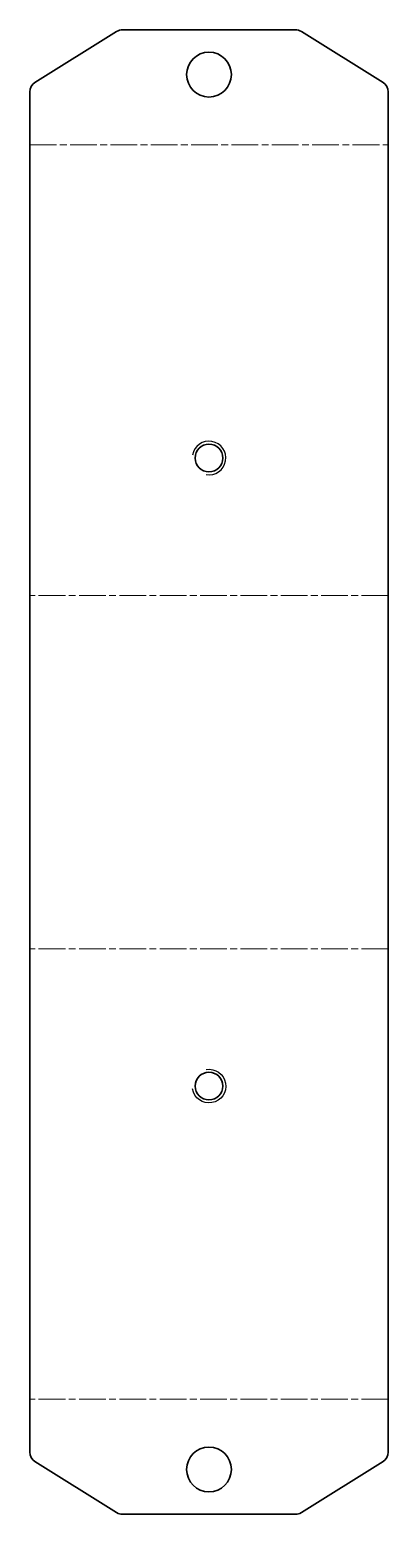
# Model space of a CAD drawing. Header units: millimetres. Extents: x 0 to 32, y 0 to 132.
import ezdxf

# ---------------------------------------------------------------- set-up
doc = ezdxf.new("R2010")
doc.units = ezdxf.units.MM
doc.linetypes.add('Chain', pattern=[13.68, 9.12, -1.14, 2.28, -1.14])
for name, color, linetype, lineweight in [('SIMUMAK Bend Centerline (ISO)', 7, 'Chain', 9), ('SIMUMAK Visible (ISO)', 7, 'Continuous', 35), ('SIMUMAK Visible Narrow (ISO)', 7, 'Continuous', 25)]:
    doc.layers.add(name, color=color, linetype=linetype, lineweight=lineweight)

# ---------------------------------------------------------------- blocks, each defined once
blk = doc.blocks.new('SIL-027-SPWRD-01_Sheet_SIL-027-SPWRD-01 (Desplegada)')
at = {"layer": 'SIMUMAK Bend Centerline (ISO)', "ltscale": 0.263158}
for p, q in [((-16, 55.97), (16, 55.97)), ((16, 15.76), (-16, 15.76)), ((16, -15.76), (-16, -15.76)), ((16, -55.97), (-16, -55.97))]:
    blk.add_line(p, q, dxfattribs=at)
at = {"layer": 'SIMUMAK Visible (ISO)'}
for p, q in [((-8.24, 66.08), (-15.53, 61.53)), ((7.71, 66.23), (-7.71, 66.23)), ((15.53, 61.53), (8.24, 66.08)), ((-16, -60.68), (-16, 60.68)), ((16, 60.68), (16, -60.68)), ((-15.53, -61.53), (-8.24, -66.08)), ((8.24, -66.08), (15.53, -61.53)), ((-7.71, -66.23), (7.71, -66.23))]:
    blk.add_line(p, q, dxfattribs=at)
for centre, radius in [((0, 62.23), 2), ((0, 28.02), 1.23), ((0, -28.02), 1.23), ((0, -62.23), 2)]:
    blk.add_circle(centre, radius, dxfattribs=at)
at = {"layer": 'SIMUMAK Visible (ISO)', "extrusion": (0, 0, -1)}
for centre, start, end in [((7.71, 65.23), 57.9946, 90), ((-7.71, 65.23), 90, 122.0054), ((15, 60.68), 0, 57.9946), ((-15, 60.68), 122.0054, 180), ((15, -60.68), 302.0054, 360), ((-15, -60.68), 180, 237.9946), ((7.71, -65.23), 270, 302.0054), ((-7.71, -65.23), 237.9946, 270)]:
    blk.add_arc(centre, 1, start, end, dxfattribs=at)
at = {"layer": 'SIMUMAK Visible Narrow (ISO)'}
blk.add_arc((0, 28.02), 1.5, 260, 170, dxfattribs=at)
at = {"layer": 'SIMUMAK Visible Narrow (ISO)', "extrusion": (0, 0, -1)}
blk.add_arc((0, -28.02), 1.5, 80, 350, dxfattribs=at)

msp = doc.modelspace()

# ---------------------------------------------------------------- block references
msp.add_blockref('SIL-027-SPWRD-01_Sheet_SIL-027-SPWRD-01 (Desplegada)', (16, 66.23))

doc.saveas('drawing.dxf')
